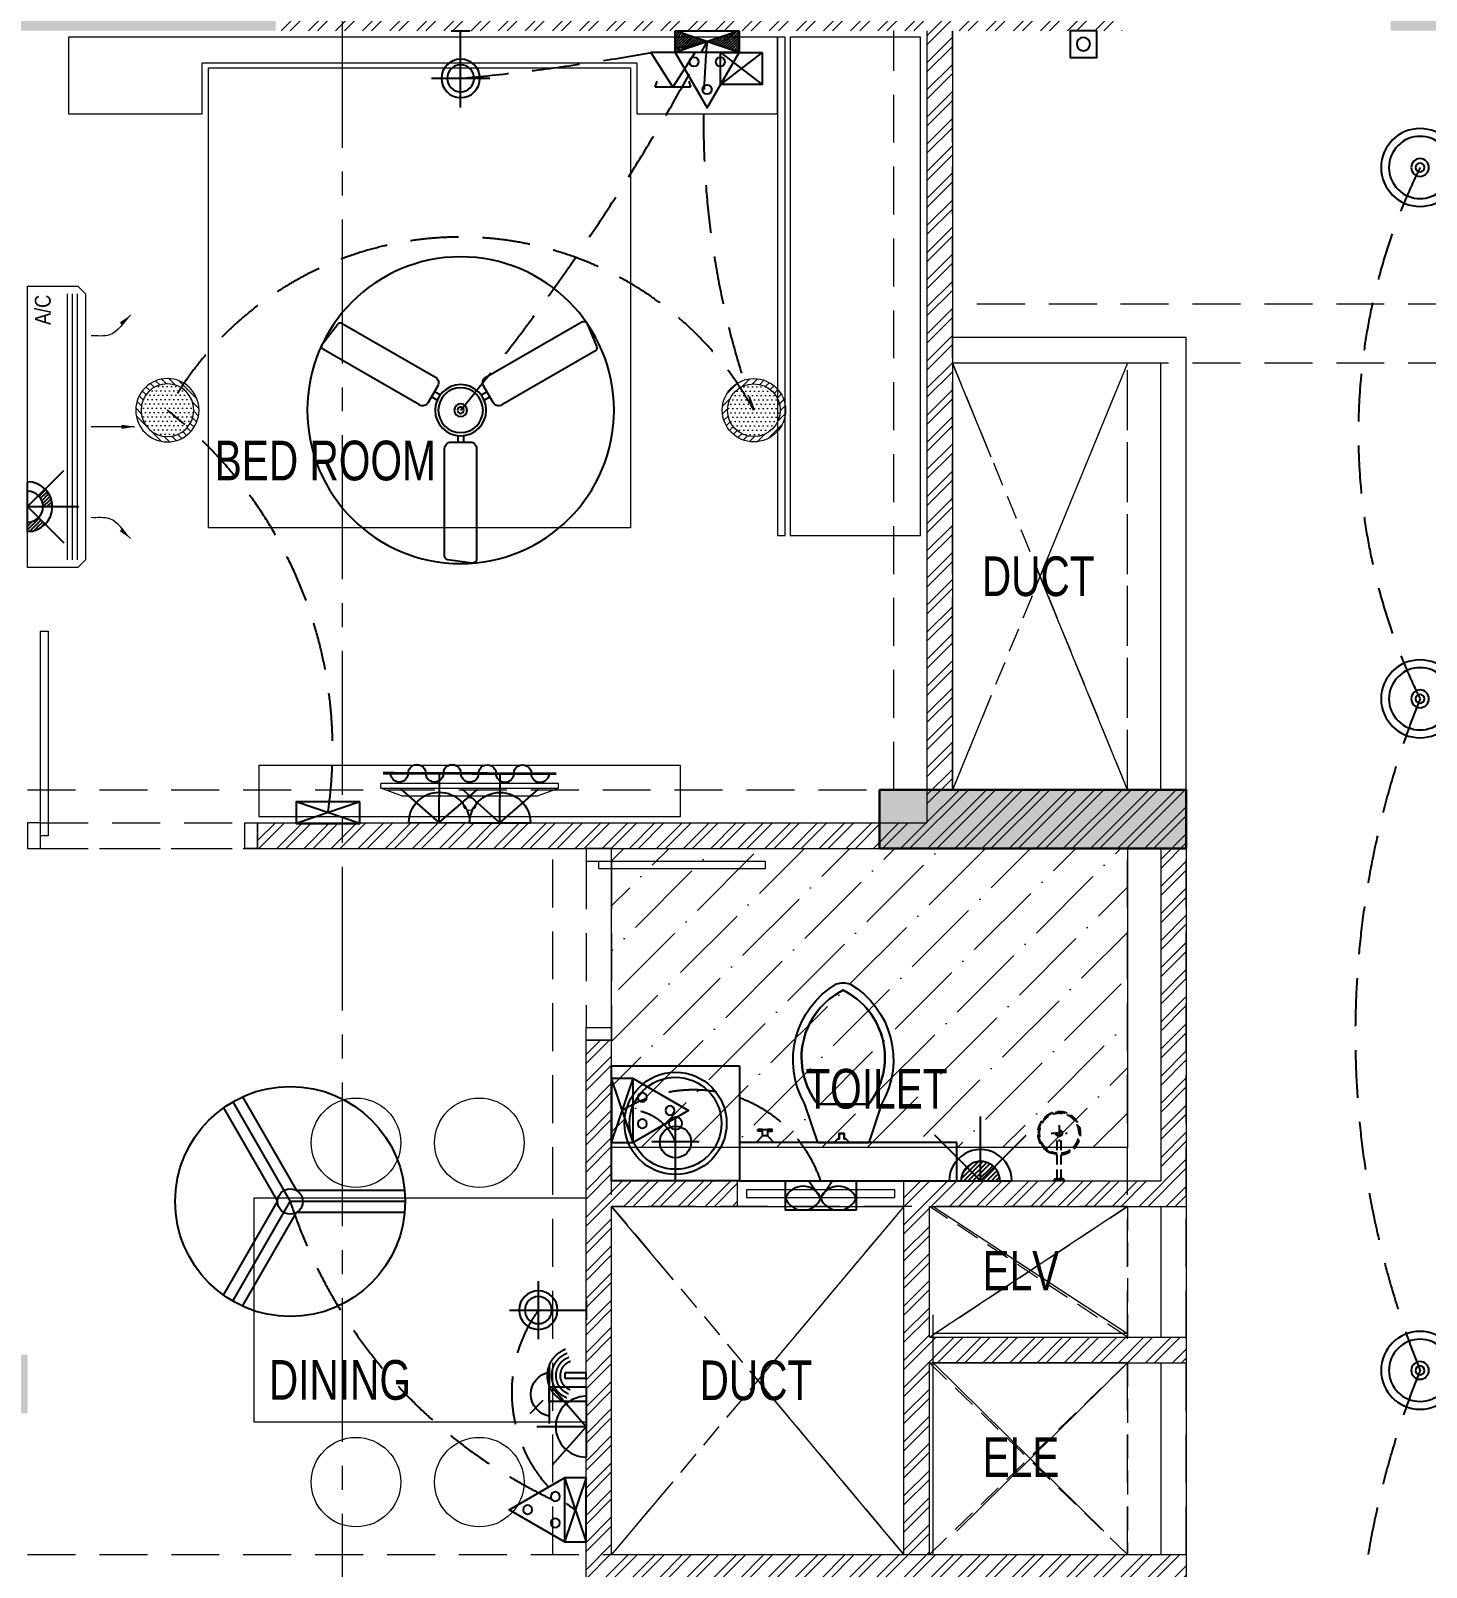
# Model space of a CAD drawing. Header units: inches. Extents: x 822859 to 1009930, y 496782 to 576896.
# Drawn here: x 831238 to 836697, y 519130 to 525141 of the extents above; entities that cross this region are included whole.
import ezdxf
from ezdxf.enums import TextEntityAlignment as Align

# ---------------------------------------------------------------- set-up
doc = ezdxf.new("R2010")
doc.units = ezdxf.units.IN
doc.header["$LTSCALE"] = 750
doc.header["$MEASUREMENT"] = 0
for name, pattern in [('CENTER', [2, 1.25, -0.25, 0.25, -0.25]), ('CENTER2', [1.125, 0.75, -0.125, 0.125, -0.125]), ('DASHED', [0.75, 0.5, -0.25]), ('HIDDEN', [0.375, 0.25, -0.125]), ('HIDDEN2', [0.1875, 0.125, -0.0625])]:
    doc.linetypes.add(name, pattern=pattern)
for name, color, linetype, lineweight in [('1 x 15 W green led dl', 84, 'Continuous', 5), ('COLUMN', 5, 'Continuous', 13), ('DOOR-MSA', 8, 'Continuous', 13), ('DOTTED LINE-MSA', 8, 'HIDDEN2', 13), ('ELE-01-MSA', 8, 'Continuous', 18), ('FURNITURE-MSA', 251, 'Continuous', 5), ('HVAC-HW UNIT', 1, 'Continuous', 13), ('S_B4_115X425', 215, 'HIDDEN', 20), ('S_B4_230x425', 15, 'HIDDEN', 20), ('S_B4_230x575', 10, 'HIDDEN', 20), ('S_B4_CUT OUT LINE', 9, 'Continuous', 20), ('S_B4_SUNK', 250, 'Continuous', 20), ('S_C_ABOVE HP TO TOP', 5, 'Continuous', 30), ('SECTION LINE', 14, 'CENTER', 9), ('TEXT ROOM NAME-MSA', 8, 'Continuous', 13), ('WALL HATCH-MSA', 251, 'Continuous', 9), ('WALL-MSA', 11, 'Continuous', 18), ('WINDOW-MSA', 8, 'Continuous', 13)]:
    doc.layers.add(name, color=color, linetype=linetype, lineweight=lineweight)
for name, color, linetype in [('AC 2 MODULE SWITCH', 6, 'DASHED'), ('CS SHEET', 7, 'Continuous'), ('E-18 wall light point', 3, 'Continuous'), ('E-18a wall light point', 6, 'Continuous'), ('E-39 call bell point', 1, 'Continuous'), ('E-40 call bell push point', 1, 'Continuous'), ('E-45 exhaust fan point', 5, 'Continuous'), ('E-47 switch board', 1, 'Continuous'), ('E-49 5A plug point', 150, 'Continuous'), ('E-49a SB with 5A plug point', 5, 'Continuous'), ('E-50 15A plug point', 1, 'Continuous'), ('E-51 15 A AC PLUG POINT', 6, 'Continuous'), ('E-55 telephone point', 6, 'Continuous'), ('E-56 television point', 4, 'Continuous'), ('ELE.fan', 30, 'Continuous'), ('ELE.WALL BRACKET', 3, 'Continuous'), ("Emg-42 4' fan point", 30, 'Continuous'), ('P.FIXTURE', 8, 'Continuous'), ('PE-E-Electrical Control', 150, 'HIDDEN'), ('PE-E-Electrical Control_Emg.', 1, 'HIDDEN'), ('R.C.C HATCH-MSA', 250, 'Continuous'), ('Switch Board', 72, 'Continuous'), ('WIFI', 5, 'DASHED')]:
    doc.layers.add(name, color=color, linetype=linetype)
doc.styles.add('125pt1.6', font='simplex.shx', dxfattribs={"width": 0.6, "height": 200})
doc.styles.add('Arial-Reg', font='swisscl.ttf', dxfattribs={"height": 155})
doc.styles.add('MtXpl_Swis721_LtCn_B', font='swisscl.ttf')
doc.styles.add('NARROW', font='ARIALN.TTF', dxfattribs={"height": 2.25})
doc.dimstyles.new('DIM_50', dxfattribs={"dimtxt": 200, "dimasz": 100, "dimexe": 25, "dimexo": 5, "dimgap": 25, "dimtad": 1, "dimdec": 0, "dimzin": 0, "dimdsep": 46, "dimtxsty": '125pt1.6', "dimblk": 'ARCHTICK', "dimcen": 0.09, "dimclrd": 8, "dimclre": 8, "dimclrt": 7, "dimaunit": 1, "dimadec": 4, "dimazin": 0, "dimtfac": 1, "dimtdec": 0, "dimtmove": 2, "dimatfit": 1, "dimfxl": 150, "dimfxlon": 1, "dimtolj": 1, "dimtzin": 0, "dimarcsym": 1})

# ---------------------------------------------------------------- blocks, each defined once
blk = doc.blocks.new('A$C37e82350')
at = {"layer": 'SECTION LINE', "linetype": 'CENTER2'}
blk.add_lwpolyline([(-2541.6, -2026.8), (-2541.6, -2083.3), (61391, -2083.3), (61391, -2039.2)], dxfattribs=at)
blk = doc.blocks.new('BLOCK-G & H TYPICAL COLOUMN')
at = {"layer": 'R.C.C HATCH-MSA'}
h = blk.add_hatch(color=256, dxfattribs=at)
h.dxf.hatch_style = 1
h.paths.add_polyline_path([(172697.62, -104207.75), (172688.57, -104207.75), (172688.57, -104255), (172697.62, -104255)])
h.paths.add_polyline_path([(172327.12, -104207.75), (172336.18, -104207.75), (172336.18, -104255), (172327.12, -104255)])
h.paths.add_polyline_path([(172819.88, -104207.75), (172819.88, -104216.81), (172867.12, -104216.81), (172867.12, -104207.75)])
h.paths.add_polyline_path([(172204.87, -104207.75), (172204.87, -104216.81), (172157.62, -104216.81), (172157.62, -104207.75)])
h.paths.add_polyline_path([(172561.18, -104240.06), (172552.12, -104240.06), (172552.12, -104287.31), (172561.18, -104287.31)])
h.paths.add_polyline_path([(172463.57, -104240.06), (172472.62, -104240.06), (172472.62, -104287.31), (172463.57, -104287.31)])
h.paths.add_polyline_path([(172177.87, -104422.2), (172177.87, -104431.25), (172130.62, -104431.25), (172130.62, -104422.2)])
h.paths.add_polyline_path([(172894.12, -104422.2), (172894.12, -104431.25), (172846.88, -104431.25), (172846.88, -104422.2)])
h.paths.add_polyline_path([(172336.12, -104486.75), (172336.12, -104495.81), (172288.87, -104495.81), (172288.87, -104486.75)])
h.paths.add_polyline_path([(172202.62, -104543.75), (172202.62, -104552.81), (172155.37, -104552.81), (172155.37, -104543.75)])
h.paths.add_polyline_path([(172822.13, -104543.75), (172822.13, -104552.81), (172869.37, -104552.81), (172869.37, -104543.75)])
h.paths.add_polyline_path([(172516.9, -104495.81), (172507.85, -104495.81), (172507.85, -104448.56), (172516.9, -104448.56)])
h.paths.add_polyline_path([(172697.62, -104104.25), (172688.57, -104104.25), (172688.57, -104057.01), (172697.62, -104057.01)])
h.paths.add_polyline_path([(172327.12, -104104.25), (172336.18, -104104.25), (172336.18, -104057.01), (172327.12, -104057.01)])
h.paths.add_polyline_path([(172819.88, -104104.25), (172819.88, -104095.2), (172867.12, -104095.2), (172867.12, -104104.25)])
h.paths.add_polyline_path([(172204.87, -104104.25), (172204.87, -104095.2), (172157.62, -104095.2), (172157.62, -104104.25)])
h.paths.add_polyline_path([(172561.18, -104071.94), (172552.12, -104071.94), (172552.12, -104024.7), (172561.18, -104024.7)])
h.paths.add_polyline_path([(172463.57, -104071.94), (172472.62, -104071.94), (172472.62, -104024.7), (172463.57, -104024.7)])
h.paths.add_polyline_path([(172177.87, -103889.81), (172177.87, -103880.75), (172130.62, -103880.75), (172130.62, -103889.81)])
h.paths.add_polyline_path([(172894.12, -103889.81), (172894.12, -103880.75), (172846.88, -103880.75), (172846.88, -103889.81)])
h.paths.add_polyline_path([(172336.12, -103825.25), (172336.12, -103816.2), (172288.87, -103816.2), (172288.87, -103825.25)])
h.paths.add_polyline_path([(172202.62, -103768.25), (172202.62, -103759.2), (172155.37, -103759.2), (172155.37, -103768.25)])
h.paths.add_polyline_path([(172822.13, -103768.25), (172822.13, -103759.2), (172869.37, -103759.2), (172869.37, -103768.25)])
h.paths.add_polyline_path([(172516.9, -103816.2), (172507.85, -103816.2), (172507.85, -103863.44), (172516.9, -103863.44)])
h.paths.add_polyline_path([(172548.37, -103699.31), (172548.37, -103690.25), (172595.62, -103690.25), (172595.62, -103699.31)])
h.paths.add_polyline_path([(172476.37, -103699.31), (172476.37, -103690.25), (172429.13, -103690.25), (172429.13, -103699.31)])
h.paths.add_polyline_path([(172726.82, -103612.31), (172726.82, -103603.25), (172774.06, -103603.25), (172774.06, -103612.31)])
h.paths.add_polyline_path([(172297.93, -103612.31), (172297.93, -103603.25), (172250.69, -103603.25), (172250.69, -103612.31)])
h.paths.add_polyline_path([(172920.37, -103523.81), (172920.37, -103514.75), (172857.56, -103514.75), (172857.56, -103523.81)])
h.paths.add_polyline_path([(172104.37, -103523.81), (172104.37, -103514.75), (172167.19, -103514.75), (172167.19, -103523.81)])
h.paths.add_polyline_path([(172476.37, -103492.94), (172467.32, -103492.94), (172467.32, -103445.7), (172476.37, -103445.7)])
h.paths.add_polyline_path([(172548.37, -103492.94), (172557.43, -103492.94), (172557.43, -103445.7), (172548.37, -103445.7)])
h.paths.add_polyline_path([(172663.43, -103454.75), (172759.5, -103454.75), (172759.5, -103349.7), (172663.43, -103349.7), (172663.43, -103358.75), (172750.44, -103358.75), (172750.44, -103445.7), (172663.43, -103445.7)])
h.paths.add_polyline_path([(172361.32, -103454.75), (172265.25, -103454.75), (172265.25, -103349.7), (172361.32, -103349.7), (172361.32, -103358.75), (172274.31, -103358.75), (172274.31, -103445.7), (172361.32, -103445.7)])
h.paths.add_polyline_path([(172428.37, -103358.75), (172419.32, -103358.75), (172419.32, -103311.51), (172428.37, -103311.51)])
h.paths.add_polyline_path([(172428.37, -103132.74), (172419.32, -103132.74), (172419.32, -103179.99), (172428.37, -103179.99)])
h.paths.add_polyline_path([(172151.62, -103286.75), (172151.62, -103277.7), (172104.37, -103277.7), (172104.37, -103286.75)])
h.paths.add_polyline_path([(172245.43, -103162.74), (172245.43, -103153.68), (172198.19, -103153.68), (172198.19, -103162.74)])
h.paths.add_polyline_path([(172428.37, -103021.25), (172419.32, -103021.25), (172419.32, -103068.5), (172428.37, -103068.5)])
h.paths.add_polyline_path([(172245.43, -102997.25), (172236.37, -102997.25), (172236.37, -103044.5), (172245.43, -103044.5)])
h.paths.add_polyline_path([(172104.37, -102997.25), (172104.37, -103006.31), (172151.62, -103006.31), (172151.62, -102997.25)])
h.paths.add_polyline_path([(172596.37, -103358.75), (172605.43, -103358.75), (172605.43, -103311.51), (172596.37, -103311.51)])
h.paths.add_polyline_path([(172596.37, -103132.74), (172605.43, -103132.74), (172605.43, -103179.99), (172596.37, -103179.99)])
h.paths.add_polyline_path([(172873.13, -103286.75), (172873.13, -103277.7), (172920.37, -103277.7), (172920.37, -103286.75)])
h.paths.add_polyline_path([(172779.32, -103162.74), (172779.32, -103153.68), (172826.56, -103153.68), (172826.56, -103162.74)])
h.paths.add_polyline_path([(172596.37, -103021.25), (172605.43, -103021.25), (172605.43, -103068.5), (172596.37, -103068.5)])
h.paths.add_polyline_path([(172779.32, -102997.25), (172788.37, -102997.25), (172788.37, -103044.5), (172779.32, -103044.5)])
h.paths.add_polyline_path([(172920.37, -102997.25), (172920.37, -103006.31), (172873.13, -103006.31), (172873.13, -102997.25)])
h.paths.add_polyline_path([(172548.37, -104612.7), (172548.37, -104621.75), (172595.62, -104621.75), (172595.62, -104612.7)])
h.paths.add_polyline_path([(172476.37, -104612.7), (172476.37, -104621.75), (172429.13, -104621.75), (172429.13, -104612.7)])
h.paths.add_polyline_path([(172297.93, -104699.7), (172297.93, -104708.75), (172250.69, -104708.75), (172250.69, -104699.7)])
h.paths.add_polyline_path([(172104.37, -104788.2), (172104.37, -104797.25), (172167.19, -104797.25), (172167.19, -104788.2)])
h.paths.add_polyline_path([(172726.82, -104699.7), (172726.82, -104708.75), (172774.06, -104708.75), (172774.06, -104699.7)])
h.paths.add_polyline_path([(172920.37, -104788.2), (172920.37, -104797.25), (172857.56, -104797.25), (172857.56, -104788.2)])
h.paths.add_polyline_path([(172476.37, -104819.06), (172467.32, -104819.06), (172467.32, -104866.31), (172476.37, -104866.31)])
h.paths.add_polyline_path([(172548.37, -104819.06), (172557.43, -104819.06), (172557.43, -104866.31), (172548.37, -104866.31)])
h.paths.add_polyline_path([(172663.43, -104857.25), (172759.5, -104857.25), (172759.5, -104962.31), (172663.43, -104962.31), (172663.43, -104953.25), (172750.44, -104953.25), (172750.44, -104866.31), (172663.43, -104866.31)])
h.paths.add_polyline_path([(172361.32, -104857.25), (172265.25, -104857.25), (172265.25, -104962.31), (172361.32, -104962.31), (172361.32, -104953.25), (172274.31, -104953.25), (172274.31, -104866.31), (172361.32, -104866.31)])
h.paths.add_polyline_path([(172428.37, -104953.25), (172419.32, -104953.25), (172419.32, -105000.5), (172428.37, -105000.5)])
h.paths.add_polyline_path([(172428.37, -105178.31), (172419.32, -105178.31), (172419.32, -105131.06), (172428.37, -105131.06)])
h.paths.add_polyline_path([(172151.62, -105025.25), (172151.62, -105034.31), (172104.37, -105034.31), (172104.37, -105025.25)])
h.paths.add_polyline_path([(172245.43, -105072.5), (172236.37, -105072.5), (172236.37, -105025.25), (172245.43, -105025.25)])
h.paths.add_polyline_path([(172428.37, -105290.75), (172419.32, -105290.75), (172419.32, -105243.51), (172428.37, -105243.51)])
h.paths.add_polyline_path([(172245.43, -105314.75), (172236.37, -105314.75), (172236.37, -105267.51), (172245.43, -105267.51)])
h.paths.add_polyline_path([(172104.37, -105277.35), (172113.43, -105277.35), (172113.43, -105314.75), (172104.37, -105314.75)])
h.paths.add_polyline_path([(172596.37, -104953.25), (172605.43, -104953.25), (172605.43, -105000.5), (172596.37, -105000.5)])
h.paths.add_polyline_path([(172596.37, -105178.31), (172605.43, -105178.31), (172605.43, -105131.06), (172596.37, -105131.06)])
h.paths.add_polyline_path([(172873.13, -105025.25), (172873.13, -105034.31), (172920.37, -105034.31), (172920.37, -105025.25)])
h.paths.add_polyline_path([(172788.37, -105025.25), (172779.32, -105025.25), (172779.32, -105072.5), (172788.37, -105072.5)])
h.paths.add_polyline_path([(172596.37, -105290.75), (172605.43, -105290.75), (172605.43, -105243.51), (172596.37, -105243.51)])
h.paths.add_polyline_path([(172779.32, -105314.75), (172788.37, -105314.75), (172788.37, -105267.51), (172779.32, -105267.51)])
h.paths.add_polyline_path([(172911.32, -105314.75), (172920.37, -105314.75), (172920.37, -105277.35), (172911.32, -105277.35)])
h.paths.add_polyline_path([(172688.63, -104486.75), (172688.63, -104495.81), (172735.87, -104495.81), (172735.87, -104486.75)])
h.paths.add_polyline_path([(172688.63, -103825.25), (172688.63, -103816.2), (172735.87, -103816.2), (172735.87, -103825.25)])
at = {"layer": 'COLUMN'}
blk.add_lwpolyline([(172476.37, -104612.7), (172476.37, -104621.75), (172429.13, -104621.75), (172429.13, -104612.7)], close=True, dxfattribs=at)
blk = doc.blocks.new('t4tgg34')
for points in [[(375405.3, -62759.1), (375390.8, -62744.6), (375390.8, -62738.4), (375370.8, -62738.4), (375370.8, -62719.7), (375390.8, -62719.7), (375390.8, -62713.4), (375405.3, -62699), (375405.3, -62635.1), (375255.5, -62585.2, 0.412342), (374784.6, -62708.9, 0.132891), (374784.6, -62761, 0.412336), (375255.5, -62884.7), (375405.3, -62834.8)], [(375255.5, -62834.8, -0.475238), (374809.5, -62734.9, -0.475243), (375255.5, -62635.1)]]:
    blk.add_lwpolyline(points, format="xyb", close=True)
blk.add_lwpolyline([(375255.5, -62834.8), (375255.5, -62635.1, 0.475243), (374809.5, -62734.9, 0.475238), (375255.5, -62834.8, 0.489246)], format="xyb")
blk.add_lwpolyline([(375405.3, -62635.1), (375405.3, -62699), (375390.8, -62713.4), (375390.8, -62719.7), (375370.8, -62719.7), (375370.8, -62738.4), (375390.8, -62738.4), (375390.8, -62744.6), (375405.3, -62759.1), (375405.3, -62699), (375405.3, -62834.8)])
blk = doc.blocks.new('9')
at = {"linetype": 'Continuous'}
for p, q in [((709869.5, -390414.7), (709869.5, -390433.8)), ((709875.9, -390433.8), (709869.5, -390433.8)), ((709875.9, -390414.7), (709875.9, -390433.8))]:
    blk.add_line(p, q, dxfattribs=at)
for points in [[(709875.9, -390395.7), (709875.9, -390376.6), (709869.5, -390376.6), (709869.5, -390395.7)], [(709894.9, -390395.7), (709920.3, -390370.3), (709920.3, -390440.1), (709894.9, -390414.7)]]:
    blk.add_lwpolyline(points, dxfattribs=at)
blk.add_lwpolyline([(709894.9, -390414.7), (709869.5, -390414.7), (709869.5, -390395.7), (709894.9, -390395.7)], close=True, dxfattribs=at)
blk = doc.blocks.new('SHOWE')
at = {"linetype": 'HIDDEN', "ltscale": 0.2}
for p, q in [((3964261.3, -1171717.9), (3964261.3, -1171674.7)), ((3964261.3, -1171674.7), (3964263.3, -1171674.7)), ((3964261.3, -1171717.9), (3964263.3, -1171717.9)), ((3964264.2, -1171676.3), (3964264.2, -1171716.3)), ((3964268.7, -1171680.5), (3964268.7, -1171696.3)), ((3964268.7, -1171688.6), (3964437.5, -1171688.6)), ((3964268.7, -1171712), (3964268.7, -1171696.3)), ((3964268.7, -1171704), (3964437.5, -1171704)), ((3964479.2, -1171696.3), (3964415.6, -1171696.3)), ((3964447.4, -1171664.5), (3964447.4, -1171728.1))]:
    blk.add_line(p, q, dxfattribs=at)
for radius in [12.5, 10.6]:
    blk.add_circle((3964447.4, -1171696.3), radius, dxfattribs=at)
for centre, radius, start, end in [((3964447.4, -1171696.3), 84.1, 185.23834, 174.76166), ((3964447.4, -1171696.3), 81.4, 185.41049, 174.58951), ((3964447.4, -1171696.3), 78, 185.6496, 174.3504), ((3964262.4, -1171676.3), 1.76, 358.02823, 62.08212), ((3964262.4, -1171716.3), 1.76, 297.91788, 1.97177), ((3964259.8, -1171685.3), 10.1, 28.34358, 64.21035), ((3964259.8, -1171707.2), 10.1, 295.78965, 331.65642)]:
    blk.add_arc(centre, radius, start, end, dxfattribs=at)
blk = doc.blocks.new('A$C16cd5f5f')
at = {"layer": 'WINDOW-MSA', "ltscale": 5000}
for points in [[(50, 50), (50, 850), (80, 850), (80, 50)], [(0, 0), (50, 0), (50, 100), (0, 100)], [(900, 0), (850, 0), (850, 100), (900, 100)]]:
    blk.add_lwpolyline(points, close=True, dxfattribs=at)
at = {"layer": 'WINDOW-MSA', "linetype": 'HIDDEN', "elevation": 0}
blk.add_lwpolyline([(50, 100), (850, 100)], dxfattribs=at)
at = {"layer": 'WINDOW-MSA', "linetype": 'HIDDEN'}
blk.add_lwpolyline([(50, 0), (850, 0)], dxfattribs=at)
blk = doc.blocks.new('A$Ca69f7aba')
at = {"layer": 'WINDOW-MSA', "ltscale": 5000}
for points in [[(-750, 0), (-700, 0), (-700, -100), (-750, -100)], [(0, 0), (-50, 0), (-50, -100), (0, -100)], [(-50, -50), (-50, -700), (-80, -700), (-80, -50)]]:
    blk.add_lwpolyline(points, close=True, dxfattribs=at)
at = {"layer": 'WINDOW-MSA', "linetype": 'HIDDEN'}
blk.add_lwpolyline([(-50, 0), (-700, 0)], dxfattribs=at)
at = {"layer": 'WINDOW-MSA', "linetype": 'HIDDEN', "elevation": 0}
blk.add_lwpolyline([(-50, -100), (-700, -100)], dxfattribs=at)
blk = doc.blocks.new('G$C7997B730')
at = {"layer": 'FURNITURE-MSA'}
for p, q in [((36, 1325, 0), (0, 1325, 0)), ((0, 1325, 0), (0, 0, 0)), ((36, 1325, 0), (0, 1325, 0)), ((93, 1169, 0), (36, 1325, 0)), ((36, 0, 0), (36, 1325, 0)), ((93, 1169, 0), (36, 1325, 0)), ((93, 156, 0), (93, 1169, 0)), ((93, 156, 0), (36, 0, 0)), ((36, 0, 0), (0, 0, 0))]:
    blk.add_line(p, q, dxfattribs=at)
blk = doc.blocks.new('A$Caebde61c')
at = {"layer": 'FURNITURE-MSA'}
for points in [[(5599.4, -38188.3), (7299.4, -38188.3), (7299.4, -38388.3), (7849.4, -38388.3), (7849.4, -38088.3), (5076.6, -38088.3), (5076.6, -38388.3), (5599.4, -38388.3)], [(7879.4, -40038.3), (7879.4, -38088.3), (7849.4, -38088.3), (7849.4, -40038.3)], [(8409.4, -40038.3), (8409.4, -38088.3), (7899.4, -38088.3), (7899.4, -40038.3)], [(7274.4, -38208.3), (7274.4, -40008.3), (5624.4, -40008.3), (5624.4, -38208.3)], [(5820.4, -40937.3), (5820.4, -41137.3), (7470.4, -41137.3), (7470.4, -40937.3)], [(5800.9, -43505.7), (7100.9, -43505.7), (7100.9, -42630.7), (5800.9, -42630.7)]]:
    blk.add_lwpolyline(points, close=True, dxfattribs=at)
for centre, radius in [((6645.4, -41088.2, 0), 25), ((6200.9, -42413.4), 175), ((6683.3, -42413.4), 175), ((6200.9, -43741), 175), ((6683.3, -43741), 175)]:
    blk.add_circle(centre, radius, dxfattribs=at)
at = {"layer": 'FURNITURE-MSA', "xscale": 0.5248800000000007, "yscale": 0.5248800000000007, "zscale": 0.5248800000000007, "rotation": 270}
blk.add_blockref('G$C7997B730', (6297.7, -41007.6, 0), dxfattribs=at)
blk = doc.blocks.new('DRHASHGSDG')
at = {"layer": 'WALL HATCH-MSA'}
h = blk.add_hatch(dxfattribs=at)
h.set_pattern_fill('ANSI32', color=256, scale=200)
h.set_pattern_definition([(45, (-830625.795, -554021.86), (-53.0330086, 53.0330086), []), (45, (-830590.44, -554021.86), (-53.0330086, 53.0330086), [])])
h.paths.add_polyline_path([(1500, -31980.2), (1500, -32080.2), (5032.5, -32080.2), (5032.5, -33380.2), (4027.6, -33380.2), (4027.6, -34841.9), (2884.6, -34841.9), (2884.6, -33480.2), (3377.6, -33480.2), (3377.6, -33380.2), (2884.6, -33380.2), (2884.6, -32830.2), (2784.6, -32830.2), (2784.6, -34941.9), (5032.5, -34941.9), (5032.5, -38191.9), (4902.5, -38191.9), (4902.5, -38291.9), (5132.5, -38291.9), (5132.5, -34841.9), (4127.6, -34841.9), (4127.6, -34091.9), (5132.5, -34091.9), (5132.5, -33991.9), (4127.6, -33991.9), (4127.6, -33480.2), (5132.5, -33480.2), (5132.5, -31850.2), (4218.1, -31850.2), (4218.1, -28881.2), (4881.9, -28881.2), (4881.9, -28781.2), (1570, -28781.2), (1570, -28881.2), (4118.1, -28881.2), (4118.1, -31980.2)])
at = {"layer": 'DOTTED LINE-MSA'}
for p, q in [((4902.5, -30181.2), (4218.1, -31850.2)), ((4218.1, -30181.2), (4902.5, -31850.2)), ((4902.5, -31850.2), (4902.5, -30181.2)), ((4027.6, -33480.2), (2884.6, -34841.9)), ((2884.6, -33480.2), (4027.6, -34841.9)), ((4127.6, -33991.9), (4902.5, -33480.2)), ((4902.5, -33991.9), (4127.6, -33480.2)), ((4902.5, -33480.2), (4902.5, -33991.9)), ((4127.6, -34091.9), (4902.5, -34841.9)), ((4902.5, -34091.9), (4127.6, -34841.9)), ((4902.5, -34091.9), (4902.5, -34841.9))]:
    blk.add_line(p, q, dxfattribs=at)
at = {"layer": 'ELE-01-MSA'}
for p, q in [((5032.5, -31850.2), (5032.5, -30181.2)), ((5032.5, -33480.2), (5032.5, -33991.9)), ((5132.5, -33480.2), (5132.5, -33991.9)), ((5032.5, -34091.9), (5032.5, -34841.9)), ((5132.5, -34091.9), (5132.5, -34841.9))]:
    blk.add_line(p, q, dxfattribs=at)
for points in [[(5132.5, -31850.2), (5132.5, -30081.2), (4218.1, -30081.2)], [(5032.5, -30181.2), (4218.1, -30181.2)]]:
    blk.add_lwpolyline(points, dxfattribs=at)
at = {"layer": 'P.FIXTURE'}
for points in [[(3384.6, -32930.2), (3384.6, -33380.2), (2884.6, -33380.2), (2884.6, -32930.2)], [(4234.6, -33230.2), (3384.6, -33230.2), (3384.6, -33380.2), (4234.6, -33380.2)]]:
    blk.add_lwpolyline(points, close=True, dxfattribs=at)
for radius in [200, 180, 25]:
    blk.add_circle((3134.6, -33155.2), radius, dxfattribs=at)
at = {"layer": 'WALL-MSA'}
for p, q in [((4118.1, -28881.2), (4118.1, -31980.2)), ((4218.1, -28881.2), (4218.1, -31850.2)), ((4218.1, -31850.2), (5132.5, -31850.2)), ((5132.5, -31850.2), (5132.5, -33480.2)), ((1500, -32080.2), (1500, -31980.2)), ((1500, -31980.2), (4118.1, -31980.2)), ((1500, -32080.2), (5032.5, -32080.2)), ((5032.5, -32080.2), (5032.5, -33380.2)), ((2784.6, -32830.2), (2884.6, -32830.2)), ((2784.6, -34941.9), (2784.6, -32830.2)), ((2884.6, -33380.2), (2884.6, -32830.2)), ((2884.6, -33380.2), (3377.6, -33380.2)), ((3377.6, -33480.2), (3377.6, -33380.2)), ((4027.6, -33380.2), (5032.5, -33380.2)), ((4027.6, -34841.9), (4027.6, -33380.2)), ((2884.6, -33480.2), (3377.6, -33480.2)), ((2884.6, -34841.9), (2884.6, -33480.2)), ((4127.6, -33991.9), (4127.6, -33480.2)), ((4127.6, -33480.2), (5132.5, -33480.2)), ((4127.6, -33991.9), (5132.5, -33991.9)), ((5132.5, -33991.9), (5132.5, -34091.9)), ((4127.6, -34091.9), (5132.5, -34091.9)), ((4127.6, -34841.9), (4127.6, -34091.9)), ((2884.6, -34841.9), (4027.6, -34841.9)), ((4127.6, -34841.9), (5132.5, -34841.9)), ((5132.5, -34841.9), (5132.5, -38291.9))]:
    blk.add_line(p, q, dxfattribs=at)
at = {"layer": 'WINDOW-MSA'}
for p, q in [((3377.6, -33380.2), (4027.6, -33380.2)), ((3377.6, -33480.2), (4027.6, -33480.2))]:
    blk.add_line(p, q, dxfattribs=at)
blk.add_lwpolyline([(3992.6, -33415.2), (3412.6, -33415.2), (3412.6, -33445.2), (3992.6, -33445.2)], close=True, dxfattribs=at)
at = {"color": 2, "rotation": 270}
blk.add_blockref('A$C37e82350', (3913.3, 9182.1), dxfattribs=at)
at = {"layer": 'COLUMN', "xscale": 25.4, "yscale": 25.4, "zscale": 25.4}
blk.add_blockref('BLOCK-G & H TYPICAL COLOUMN', (-4375767.4, 2625312.3), dxfattribs=at)
at = {"layer": 'DOOR-MSA'}
blk.add_blockref('A$C16cd5f5f', (600, -32080.2, 0), dxfattribs=at)
at = {"layer": 'DOOR-MSA', "rotation": 90.00000000000001}
blk.add_blockref('A$Ca69f7aba', (2784.6, -32080.2, 0), dxfattribs=at)
at = {"layer": 'FURNITURE-MSA'}
blk.add_blockref('A$Caebde61c', (-4316.3, 9182.1), dxfattribs=at)
at = {"layer": 'P.FIXTURE', "xscale": -1, "rotation": 89.99999999999997}
blk.add_blockref('t4tgg34', (-58944.4, 342175.1), dxfattribs=at)
at = {"layer": 'P.FIXTURE', "lineweight": 30, "rotation": 90.00000000000001}
blk.add_blockref('SHOWE', (-1167061.2, -3997641.5), dxfattribs=at)
at = {"layer": 'P.FIXTURE', "rotation": 270}
blk.add_blockref('9', (393889.8, 676690.2), dxfattribs=at)
at = {"layer": 'TEXT ROOM NAME-MSA', "lineweight": 0}
for s, style, p in [('BED ROOM', 'MtXpl_Swis721_LtCn_B', (1332, -30640, 0)), ('DUCT', 'Arial-Reg', (4332.8, -31092.7)), ('TOILET', 'MtXpl_Swis721_LtCn_B', (3642.3, -33097.5, 0)), ('ELV', 'Arial-Reg', (4335.4, -33809.2)), ('DINING', 'MtXpl_Swis721_LtCn_B', (1543.9, -34236.5, 0)), ('DUCT', 'Arial-Reg', (3228.6, -34238)), ('ELE', 'Arial-Reg', (4335.4, -34539))]:
    blk.add_text(s, height=155, dxfattribs=dict(at, style=style)).set_placement(p)
blk = doc.blocks.new('C-230x1200')
at = {"layer": 'S_C_ABOVE HP TO TOP'}
h = blk.add_hatch(color=250, dxfattribs=at)
h.dxf.hatch_style = 1
h.paths.add_polyline_path([(-230, 1200), (-230, 0), (0, 0), (0, 1200)])
at = {"layer": 'S_C_ABOVE HP TO TOP', "color": 8}
blk.add_lwpolyline([(0, 1200), (-230, 1200), (-230, 0), (0, 0)], close=True, dxfattribs=at)
blk = doc.blocks.new('zw$A6E')
at = {"layer": 'S_B4_SUNK'}
h = blk.add_hatch(dxfattribs=at)
h.set_pattern_fill('ANSI36', color=252, scale=1000)
h.set_pattern_definition([(45, (-142690.51, 158401.09), (66.29126, 243.067956), [312.5, -62.5, 0, -62.5])])
h.paths.add_polyline_path([(-9209.4, -32080.2), (-9209.2, -33250.2), (-7191.3, -33250.2), (-7191.5, -32080.2)])
at = {"layer": 'S_B4_115X425', "ltscale": 5}
for p, q in [((-8066.2, -34841.9), (-8066.2, -33480.2)), ((-7951.2, -34841.9), (-7951.2, -33480.2)), ((-7191.3, -33976.9, 0), (-7951.2, -33976.9, 0)), ((-7191.3, -34091.9, 0), (-7951.2, -34091.9, 0))]:
    blk.add_line(p, q, dxfattribs=at)
at = {"layer": 'S_B4_230x425', "color": 8}
for p, q in [((-4218.1, -29951.2), (-7875.8, -29951.2)), ((-4218.1, -30181.2), (-7875.8, -30181.2)), ((-7191.5, -31850.2), (-7191.3, -30181.2)), ((-6961.5, -31850.2), (-6961.3, -30181.2)), ((-9439.2, -34841.9), (-9439.4, -32080.2)), ((-9209.2, -34841.9), (-9209.4, -32080.2)), ((-7191.3, -33250.2), (-9209.2, -33250.2)), ((-7191.3, -33480.2), (-9209.2, -33480.2)), ((-11493.8, -34841.9), (-7191.3, -34841.9))]:
    blk.add_line(p, q, dxfattribs=at)
at = {"layer": 'S_B4_230x575', "color": 8}
for p, q in [((-8105.9, -31850.2), (-8105.7, -28881.2)), ((-7875.9, -31850.2), (-7875.7, -28881.2)), ((-11494, -31850.2), (-8161.5, -31850.2)), ((-11494, -32080.2), (-8161.5, -32080.2)), ((-7191.3, -37091.9), (-7191.5, -32080.2)), ((-6961.3, -37091.9), (-6961.3, -32080.2))]:
    blk.add_line(p, q, dxfattribs=at)
at = {"layer": 'S_B4_CUT OUT LINE', "color": 252, "linetype": 'HIDDEN', "ltscale": 5}
for p, q in [((-7191.3, -30181.2), (-7875.9, -31850.2)), ((-7191.5, -31850.2), (-7875.7, -30181.2)), ((-8066.2, -33480.2), (-9209.2, -34841.9)), ((-8066.2, -34841.9), (-9209.2, -33480.2)), ((-7951.2, -33480.2), (-7191.4, -33976.9, 0)), ((-7191.3, -33480.2), (-7943.5, -33976.9, 0)), ((-7191.3, -34091.9, 0), (-7951.2, -34841.9)), ((-7951.2, -34091.9, 0), (-7191.4, -34841.8))]:
    blk.add_line(p, q, dxfattribs=at)
at = {"layer": 'S_B4_SUNK', "color": 252}
blk.add_lwpolyline([(-9209.4, -32080.2), (-7191.5, -32080.2), (-7191.3, -33250.2), (-9209.2, -33250.2)], close=True, dxfattribs=at)
at = {"layer": 'S_C_ABOVE HP TO TOP', "rotation": 90.00000000000001}
blk.add_blockref('C-230x1200', (-6961.5, -31850.2), dxfattribs=at)
blk = doc.blocks.new('EL WALL BRACKET')
at = {"layer": 'ELE.WALL BRACKET'}
for major_axis, start_param, end_param in [((-107.7, 107.7), 0.785398, 7.068583), ((86.1, 86.1), 2.356194490192304, 8.639379797371891), ((-24.5, 24.5), 0.785398, 7.068583), ((12.2, 12.2), 2.356194490189837, 8.639379797369424)]:
    blk.add_ellipse((0, 0), major_axis=major_axis, ratio=1, start_param=start_param, end_param=end_param, dxfattribs=at)
blk = doc.blocks.new('WL-01')
for points in [[(-3.57, 2.18), (-3.57, -2.18)], [(-5.74, 0), (0, 0)], [(0, -0.72), (0, 0.72)]]:
    blk.add_lwpolyline(points)
for radius in [1.44, 1.01]:
    blk.add_circle((-3.57, 0), radius)
blk = doc.blocks.new('WIFI POINT')
at = {"layer": 'WIFI', "color": 5, "linetype": 'ByBlock'}
blk.add_lwpolyline([(-0.64, 5.05), (0.64, 5.05), (0.64, 0), (-0.64, 0)], close=True, dxfattribs=at)
for radius in [6.77, 5.74, 4.72, 3.69]:
    blk.add_arc((0, 2.38), radius, 22.6083, 158.6358, dxfattribs=at)
blk = doc.blocks.new('BU')
at = {"flags": 128}
blk.add_lwpolyline([(1.5, 2.5, 0.833333), (-1.5, 2.5)], format="xyb", dxfattribs=at)
for points in [[(0.44, 2.94), (1.33, 3.83)], [(-2, 2.5), (2, 2.5)]]:
    blk.add_lwpolyline(points, dxfattribs=at)
blk.add_lwpolyline([(-0.5, 0), (0.5, 0), (0.5, 2.5), (-0.5, 2.5)], close=True)
blk = doc.blocks.new('P-01')
for p, q in [((-0.5, 0), (-0.5, 3.094)), ((-0.5, 0), (-2.906, 2.115)), ((-0.5, 0), (1.906, 2.115)), ((1.405, 0), (-2.405, 0))]:
    blk.add_line(p, q)
blk.add_arc((-0.5, -0.001), 1.905, 0.02927, 179.97073)
blk = doc.blocks.new('A$C39A77DF2')
at = {"layer": 'E-49 5A plug point', "xscale": -62.36633987703786, "yscale": 62.36633987703786, "zscale": 79.20525164419156, "rotation": 270}
blk.add_blockref('P-01', (0, 31.2), dxfattribs=at)
blk = doc.blocks.new('A$C4D7A2C8D')
blk.add_lwpolyline([(4, -1.68), (-6, -1.68), (-6, 1.68), (4, 1.68)], close=True)
for points in [[(4, 1.68), (-6, -1.68)], [(4, -1.68), (-6, 1.68)]]:
    blk.add_lwpolyline(points)
blk = doc.blocks.new('P ONB-01')
at = {"ltscale": 0.4}
blk.add_lwpolyline([(1.809, 0), (0, 3.133), (-1.809, 0)], close=True, dxfattribs=at)
for centre in [(0, 2.089), (-0.746, 0.522), (0.746, 0.522)]:
    blk.add_circle(centre, 0.259, dxfattribs=at)
blk = doc.blocks.new('PP-01')
h = blk.add_hatch()
h.set_pattern_fill('ANSI31', color=256, scale=1.635026, style=0)
h.set_pattern_definition([(45, (-4840.0876, -743.28332), (-0.14451727, 0.14451727), [])])
edge = h.paths.add_edge_path()
edge.add_ellipse((0, 0), major_axis=(0.861, 0.861), ratio=1, start_angle=90, end_angle=135)
edge.add_line((-1.218, 0), (0, 0))
edge.add_line((0, 0), (-0.861, 0.861))
edge = h.paths.add_edge_path()
edge.add_line((0, 0), (0, 1.218))
edge.add_ellipse((0, 0), major_axis=(0.861, 0.861), ratio=1, start_angle=45, end_angle=90)
edge.add_line((-0.861, 0.861), (0, 0))
edge = h.paths.add_edge_path()
edge.add_line((0, 0), (0.861, 0.861))
edge.add_ellipse((0, 0), major_axis=(0.861, 0.861), ratio=1, start_angle=0, end_angle=45)
edge.add_line((0, 1.218), (0, 0))
edge = h.paths.add_edge_path()
edge.add_ellipse((0, 0), major_axis=(0.861, 0.861), ratio=1, start_angle=-45, end_angle=0)
edge.add_line((0.861, 0.861), (0, 0))
edge.add_line((0, 0), (1.218, 0))
for p, q in [((0, 0), (0, 4.042)), ((0, 0), (-2.858, 2.858)), ((0, 0), (2.858, 2.858)), ((-1.962, 0), (1.962, 0))]:
    blk.add_line(p, q)
for radius in [1.962, 1.218]:
    blk.add_arc((0, 0), radius, 0, 180)
blk = doc.blocks.new('WL-03')
for points in [[(0, 0), (0, 5.64)], [(2.14, 3.5), (-2.14, 3.5)], [(0.71, 0), (-0.71, 0)]]:
    blk.add_lwpolyline(points)
blk.add_circle((0, 3.5), 1.42)
blk = doc.blocks.new('EF-01')
for p in [(-0.84, 0), (0.84, 0)]:
    blk.add_line(p, (0, 1.24))
blk.add_lwpolyline([(-2.52, 2.1), (2.52, 2.1), (2.52, 0), (-2.52, 0)], close=True)
for centre, start, end in [((-1.26, 0.74), 21.796, 158.204), ((-1.26, 1.75), 201.796, 338.204), ((1.26, 0.74), 21.796, 158.204), ((1.26, 1.75), 201.796, 338.204)]:
    blk.add_arc(centre, 1.36, start, end)
blk = doc.blocks.new('42 FAN NEW')
at = {"layer": 'ELE.fan', "color": 5}
for p, q in [((8.72, 19.1), (-1.15, 2)), ((10.5, 18.19), (0, 0)), ((12.18, 17.1), (2.31, 0)), ((-21, 0), (0, 0)), ((-20.9, 2), (-1.15, 2)), ((10.5, -18.19), (0, 0)), ((12.18, -17.1), (2.31, 0)), ((-20.9, -2), (-1.15, -2)), ((8.72, -19.1), (-1.15, -2))]:
    blk.add_line(p, q, dxfattribs=at)
at = {"layer": 'ELE.fan'}
for radius in [21, 2.31]:
    blk.add_circle((0, 0), radius, dxfattribs=at)
blk = doc.blocks.new('TP-01')
for p, q in [((0.01, 3.04), (-1.94, 0)), ((-1.53, 3.04), (1.56, 3.04)), ((-1.39, 2.51), (-1.53, 3.04)), ((1.94, 0), (0.01, 3.04)), ((1.56, 3.04), (1.38, 2.52)), ((-1.94, 0), (1.94, 0))]:
    blk.add_line(p, q)
blk = doc.blocks.new('AC SWITCH')
at = {"layer": 'AC 2 MODULE SWITCH', "color": 5, "linetype": 'ByBlock'}
for p, q in [((0, 2.95), (4.5, -2.95)), ((0, -2.95), (4.5, 2.95))]:
    blk.add_line(p, q, dxfattribs=at)
blk.add_lwpolyline([(0, 2.95), (4.5, 2.95), (4.5, -2.95), (0, -2.95)], close=True, dxfattribs=at)
blk = doc.blocks.new('6tyyyy4')
at = {"layer": 'Switch Board'}
h = blk.add_hatch(dxfattribs=at)
h.set_pattern_fill('ANSI31', color=1, scale=2.670621)
h.set_pattern_definition([(45, (-0.07464, -0.58604), (-0.236052, 0.236052), [])])
h.paths.add_polyline_path([(-0.32, -0.54), (5.33, -2.47), (5.33, 1.39)])
h.paths.add_polyline_path([(-5.97, 1.39), (-5.97, -2.47), (-0.32, -0.54)])
at = {"layer": 'Switch Board', "color": 1}
for p, q in [((-5.97, -2.47), (-5.97, 1.39)), ((-5.97, 1.39), (5.33, 1.39)), ((-5.97, 1.39), (5.33, -2.47)), ((5.33, 1.39), (5.33, -2.47)), ((5.33, -2.47), (-5.97, -2.47))]:
    blk.add_line(p, q, dxfattribs=at)
blk.add_lwpolyline([(-5.97, -2.47), (5.33, 1.39)], dxfattribs=at)
blk = doc.blocks.new('TV-02')
at = {"const_width": 0.171}
blk.add_lwpolyline([(4.516, 0), (-6.36, 0)], dxfattribs=at)
at = {"ltscale": 100}
for centre, major_axis, start_param, end_param in [((-5.335, 0), (0.39, 0.39), 5.497787, 8.63938), ((-3.129, 0), (0.39, 0.39), 5.497787, 8.63938), ((-0.922, 0), (0.39, 0.39), 5.497787, 8.63938), ((0.181, 0), (0.39, 0.39), 2.356194, 5.497787), ((1.284, 0), (-0.39, 0.39), 3.926991, 7.068583), ((2.388, 0), (0.39, 0.39), 2.356194, 5.497787), ((3.491, 0), (-0.39, 0.39), 3.926991, 7.068583), ((-4.232, 0), (0.39, 0.39), 2.356194, 5.497787), ((-2.025, 0), (-0.39, 0.39), 0.785398, 3.926991)]:
    blk.add_ellipse(centre, major_axis=major_axis, ratio=1, start_param=start_param, end_param=end_param, dxfattribs=at)
blk = doc.blocks.new('F12')
at = {"color": 7}
for p, q in [((-0.115, 0.993), (-0.115, 1.25)), ((0.115, 0.993), (0.115, 1.25)), ((-0.918, -0.397), (-1.14, -0.525)), ((-0.803, -0.596), (-1.025, -0.725)), ((0.803, -0.596), (1.025, -0.725)), ((0.918, -0.397), (1.14, -0.525))]:
    blk.add_line(p, q, dxfattribs=at)
for points in [[(-0.375, 1.25), (0.375, 1.25, 0.414214), (0.625, 1.5), (0.625, 5.831, 0.453094), (0.455, 5.98), (-0.495, 5.855, 0.376373), (-0.625, 5.706), (-0.625, 1.5, 0.414214)], [(-0.895, -0.95), (-1.27, -0.3, 0.414214), (-1.612, -0.209), (-5.362, -2.374, 0.453094), (-5.406, -2.596), (-4.823, -3.356, 0.376373), (-4.629, -3.394), (-0.987, -1.291, 0.414214)], [(1.27, -0.3), (0.895, -0.95, 0.414214), (0.987, -1.291), (4.737, -3.457, 0.453094), (4.951, -3.384), (5.318, -2.499, 0.376373), (5.254, -2.312), (1.612, -0.209, 0.414214)]]:
    blk.add_lwpolyline(points, format="xyb", close=True, dxfattribs=at)
for radius in [6, 1, 0.25]:
    blk.add_circle((0, 0), radius)
for radius in [0.875, 0.125]:
    blk.add_circle((0, 0), radius, dxfattribs=at)
blk = doc.blocks.new('_ArchTick')
at = {"color": 0, "linetype": 'ByBlock', "const_width": 0.15}
blk.add_lwpolyline([(-0.5, -0.5), (0.5, 0.5)], dxfattribs=at)
blk = doc.blocks.new('DLL')
at = {"linetype": 'HIDDEN'}
h = blk.add_hatch(dxfattribs=at)
h.set_pattern_fill('ANSI31', color=256, scale=0.255)
h.set_pattern_definition([(45, (0, 0), (-0.57249, 0.57249), [])])
h.paths.add_polyline_path([(4.64, 0, -1), (-4.64, 0, -1)])
h.paths.add_polyline_path([(-3.87, 0, 1), (3.87, 0, 1)], flags=16)
h = blk.add_hatch(dxfattribs=at)
h.set_pattern_fill('DOTS', color=8, scale=0.4)
h.set_pattern_definition([(0, (0, 0), (0.3175, 0.635), [0, -0.635])])
h.paths.add_polyline_path([(-3.87, 0, 1), (3.87, 0, 1)])
for radius in [4.64, 3.87]:
    blk.add_circle((0, 0), radius)
blk = doc.blocks.new('BE')
at = {"flags": 128}
blk.add_lwpolyline([(-1, 0), (1, 0), (1, 2), (-1, 2)], close=True, dxfattribs=at)
blk.add_lwpolyline([(-0.5, 1, 1), (0.5, 1, 1)], format="xyb", close=True, dxfattribs=at)
blk = doc.blocks.new('A$C48C83B35')
at = {"layer": 'E-51 15 A AC PLUG POINT'}
h = blk.add_hatch(dxfattribs=at)
h.set_pattern_fill('ANSI31', color=256, scale=3.615362, style=0)
h.set_pattern_definition([(135, (0, -12.33788), (-0.28322, -0.28322), [])])
edge = h.paths.add_edge_path()
edge.add_ellipse((0, -12.34), major_axis=(1.69, -1.69), ratio=1, start_angle=270, end_angle=315)
edge.add_line((0, -14.73), (0, -16.18))
edge.add_ellipse((0, -12.34), major_axis=(2.72, -2.72), ratio=1, start_angle=270, end_angle=315, ccw=False)
edge.add_line((-2.72, -15.06), (-1.69, -14.03))
edge = h.paths.add_edge_path()
edge.add_ellipse((0, -12.34), major_axis=(1.69, -1.69), ratio=1, start_angle=180, end_angle=225)
edge.add_line((-2.39, -12.34), (-3.85, -12.34))
edge.add_ellipse((0, -12.34), major_axis=(2.72, -2.72), ratio=1, start_angle=180, end_angle=225, ccw=False)
edge.add_line((-2.72, -9.62), (-1.69, -10.65))
for p, q in [((0, -12.34), (-5.6, -6.74)), ((0, -16.3), (0, -8.61)), ((0, -12.34), (-7.92, -12.34)), ((0, -12.34), (-5.6, -17.94))]:
    blk.add_line(p, q, dxfattribs=at)
at = {"layer": 'E-51 15 A AC PLUG POINT', "color": 180, "linetype": 'ByBlock', "lineweight": 5}
for points in [[(-8.93, 20.57), (-7.76, 21.73)], [(-7.76, -21.73), (0, -21.73), (0, 21.73), (-7.76, 21.73)], [(-8.93, 20.57), (-8.93, -20.57)], [(-7.71, -20.57), (-7.71, 20.57)], [(-6.93, -20.57), (-6.93, 20.57)], [(-6.15, -20.57), (-6.15, 20.57)], [(-8.93, -20.57), (-7.76, -21.73)]]:
    blk.add_lwpolyline(points, dxfattribs=at)
at = {"layer": 'E-51 15 A AC PLUG POINT', "extrusion": (0, 0, -1)}
for major_axis in [(-2.72, 2.72), (-1.69, 1.69)]:
    blk.add_ellipse((0, -12.34), major_axis=major_axis, ratio=1, start_param=3.926991, end_param=7.068583, dxfattribs=at)
at = {"layer": 'E-51 15 A AC PLUG POINT', "color": 1, "style": 'NARROW', "text_generation_flag": 4}
blk.add_text(' A/C', height=2.445, rotation=90, dxfattribs=at).set_placement((-3.57, 17.69), align=Align.CENTER)
at = {"layer": 'E-51 15 A AC PLUG POINT', "color": 180, "linetype": 'ByBlock', "lineweight": 5, "path_type": 1}
for points, override in [([(-15.9, 17.26), (-12.7, 14.21), (-9.83, 14.04)], {"dimasz": 2, "dimclrd": 153}), ([(-16.54, 0), (-9.83, 0)], {"dimscale": 1, "dimasz": 2, "dimclrd": 153}), ([(-15.9, -17.26), (-12.7, -14.21), (-9.83, -14.04)], {"dimasz": 2, "dimclrd": 153})]:
    blk.add_leader(points, dimstyle='DIM_50', override=override, dxfattribs=at)
blk = doc.blocks.new('A$C596C225D')
at = {"color": 0, "linetype": 'Continuous', "xscale": 25.30797101452029, "yscale": 25.30797101452029, "zscale": 25.30797101452029}
blk.add_blockref('A$C48C83B35', (0, 0), dxfattribs=at)

msp = doc.modelspace()

# ---------------------------------------------------------------- linework, layer by layer
at = {"layer": 'PE-E-Electrical Control'}
for centre, radius, start, end in [((826080.1, 529272.8), 8850.3, 320.60822, 331.85452), ((832141.6, 533485.3, 0), 8566.4, 275.21274, 281.73522), ((837214.7, 524788.1), 3345.2, 174.68621, 199.7791), ((832919.8, 523023.7), 1309.8, 28.87068, 151.12932), ((830734.1, 522329.4), 1685, 351.55277, 51.94129), ((833831.7, 520472.6), 524.7, 18.79399, 122.16246), ((833577.7, 520722.3), 196.2, 21.41181, 97.41656), ((834116.5, 521165.6), 1959.1, 197.98141, 247.55071), ((833667, 519813.9), 547.5, 143.99344, 236.95386)]:
    msp.add_arc(centre, radius, start, end, dxfattribs=at)
at = {"layer": 'PE-E-Electrical Control_Emg.'}
for centre, radius, start, end in [((838788.2, 523566.4, 0), 2357, 153.83801, 206.16199), ((839949.9, 521213.8), 3530.6, 158.15966, 201.84034), ((839949.9, 518586.9), 3530.6, 158.15966, 201.84034)]:
    msp.add_arc(centre, radius, start, end, dxfattribs=at)

# ---------------------------------------------------------------- block references
at = {"layer": '1 x 15 W green led dl', "yscale": 26.68998742498368, "zscale": 26.68998742498368}
for p, xscale, rotation in [((831772.8, 523656.2), -26.68998742498368, 180.0000468332516), ((834066.9, 523656.2), 26.68998742498368, 179.9999531667485)]:
    msp.add_blockref('DLL', p, dxfattribs=dict(at, xscale=xscale, rotation=rotation))
at = {"layer": 'AC 2 MODULE SWITCH', "linetype": 'ByBlock', "xscale": 27.68057364411916, "yscale": 27.68057364411916, "zscale": 27.68057364411916, "rotation": 269.9999999999642}
msp.add_blockref('AC SWITCH', (834017.5, 525055.2, 0), dxfattribs=at)
at = {"layer": 'CS SHEET', "color": 2}
for name, p in [('DRHASHGSDG', (830625.8, 554021.9)), ('zw$A6E', (842719.6, 554021.9))]:
    msp.add_blockref(name, p, dxfattribs=at)
at = {"layer": 'E-18 wall light point', "extrusion": (2.57282e-44, 7.31174e-44, -1), "xscale": 52.24343333348028, "yscale": 52.24343333348028, "zscale": -66.34916033381609, "rotation": 89.99048087206914}
msp.add_blockref('WL-01', (-832919.8, 525140.7), dxfattribs=at)
at = {"layer": 'E-18 wall light point', "extrusion": (-7.31174e-44, 2.57282e-44, -1), "xscale": 52.2434333334803, "yscale": 52.2434333334803, "zscale": -66.34916033381609, "rotation": 179.9904808719443}
msp.add_blockref('WL-01', (-833410.4, 520135.8), dxfattribs=at)
at = {"layer": 'E-18a wall light point', "extrusion": (7.31174e-44, -2.57282e-44, -1), "xscale": -43.43786742375234, "yscale": 43.43786742375234, "zscale": -43.43786742375234, "rotation": 359.9801776681983}
msp.add_blockref('WL-03', (-833760.4, 520641.7), dxfattribs=at)
at = {"layer": 'E-39 call bell point', "xscale": -57.5498142128198, "yscale": 57.5498142128198, "zscale": 57.5498142128198, "rotation": 89.99048087200516}
msp.add_blockref('BU', (833410.4, 519807.3), dxfattribs=at)
at = {"layer": 'E-40 call bell push point', "xscale": 52.14198412257963, "yscale": 52.14198412257963, "zscale": 52.14198412257963, "rotation": 180.0000000098258}
msp.add_blockref('BE', (835355.6, 525140.7, 0), dxfattribs=at)
at = {"layer": 'E-45 exhaust fan point', "xscale": 54.75349668279095, "yscale": 54.75349668279095, "zscale": 54.75349668279095, "rotation": 180.0096277100311}
msp.add_blockref('EF-01', (834328.4, 520641.7), dxfattribs=at)
at = {"layer": 'E-47 switch board', "linetype": 'Continuous', "xscale": -24.99999999999999, "yscale": 24.99999999999999, "zscale": 24.99999999999999}
for p, rotation in [((832425.8, 522081.9), 180.0095191279386), ((833552.4, 520891.8), 90.00951912793867), ((833368.4, 519380), 269.9904808720671)]:
    msp.add_blockref('A$C4D7A2C8D', p, dxfattribs=dict(at, rotation=rotation))
at = {"layer": 'E-49 5A plug point', "linetype": 'Continuous', "rotation": 89.79656140827231}
for p in [(832836.1, 522042.9), (833073.7, 522042.1)]:
    msp.add_blockref('A$C39A77DF2', p, dxfattribs=at)
at = {"layer": 'E-49 5A plug point', "linetype": 'Continuous', "xscale": -1, "rotation": 359.990480872005}
msp.add_blockref('A$C39A77DF2', (833410.4, 519679.9), dxfattribs=at)
at = {"layer": 'E-49a SB with 5A plug point', "yscale": 69.1073150159614, "zscale": 69.1073150159614}
for p, xscale, rotation in [((833883.9, 525055.2, 0), 69.1073150159614, 180), ((833594.4, 520916.8), -69.1073150159614, 270.0095191279386), ((833326.4, 519355), -69.1073150159614, 89.99048087206695)]:
    msp.add_blockref('P ONB-01', p, dxfattribs=dict(at, xscale=xscale, rotation=rotation))
at = {"layer": 'E-50 15A plug point', "color": 1, "extrusion": (7.31174e-44, -2.57282e-44, -1), "xscale": -62.36633988374691, "yscale": 62.36633988374691, "zscale": -79.20525165271206, "rotation": 5.280336526615768e-08}
msp.add_blockref('PP-01', (-834953.4, 520641.7), dxfattribs=at)
at = {"layer": 'E-55 telephone point', "extrusion": (-2.57282e-44, 7.31174e-44, -1), "xscale": -44.54238040196059, "yscale": 44.54238040196059, "zscale": -56.56882310934848, "rotation": 180.0000000000358}
msp.add_blockref('TP-01', (-833750.6, 525055.2, 0), dxfattribs=at)
at = {"layer": 'E-56 television point', "xscale": -62.36633987703788, "yscale": 62.36633987703788, "zscale": 79.20525164419156, "rotation": 179.7965614082723}
msp.add_blockref('TV-02', (833012.9, 522235), dxfattribs=at)
at = {"layer": 'ELE.fan', "xscale": 21.42857370428184, "yscale": 21.42857370428184, "zscale": 21.42857370428184, "rotation": 180.0000000000357}
msp.add_blockref('42 FAN NEW', (832253.1, 520560.8), dxfattribs=at)
at = {"layer": 'ELE.WALL BRACKET', "xscale": -1, "rotation": 180}
for p in [(836672.7, 524605.7, 0), (836672.7, 522527.2), (836672.7, 519900.3)]:
    msp.add_blockref('EL WALL BRACKET', p, dxfattribs=at)
at = {"layer": "Emg-42 4' fan point", "extrusion": (-7.31174e-44, 2.57282e-44, -1), "xscale": 100.0000000155219, "yscale": 100.0000000155219, "zscale": -100.0000000155219, "rotation": 180}
msp.add_blockref('F12', (-832919.8, 523656.2), dxfattribs=at)
at = {"layer": 'HVAC-HW UNIT', "linetype": 'Continuous', "xscale": -1}
msp.add_blockref('A$C596C225D', (831225.8, 523591.2), dxfattribs=at)
at = {"layer": 'Switch Board', "lineweight": -2, "extrusion": (-2.57282e-44, 7.31174e-44, -1), "xscale": -22.12389380508608, "yscale": 22.12389380508608, "zscale": -22.12389380508608, "rotation": 180.0000000000357}
msp.add_blockref('6tyyyy4', (-833876.9, 525085.9, 0), dxfattribs=at)
at = {"layer": 'WIFI', "xscale": -16.49397152457396, "yscale": 16.49397152457396, "zscale": 16.49397152457396, "rotation": 89.9904808466078}
msp.add_blockref('WIFI POINT', (833410.4, 519879.7), dxfattribs=at)

doc.saveas('drawing.dxf')
